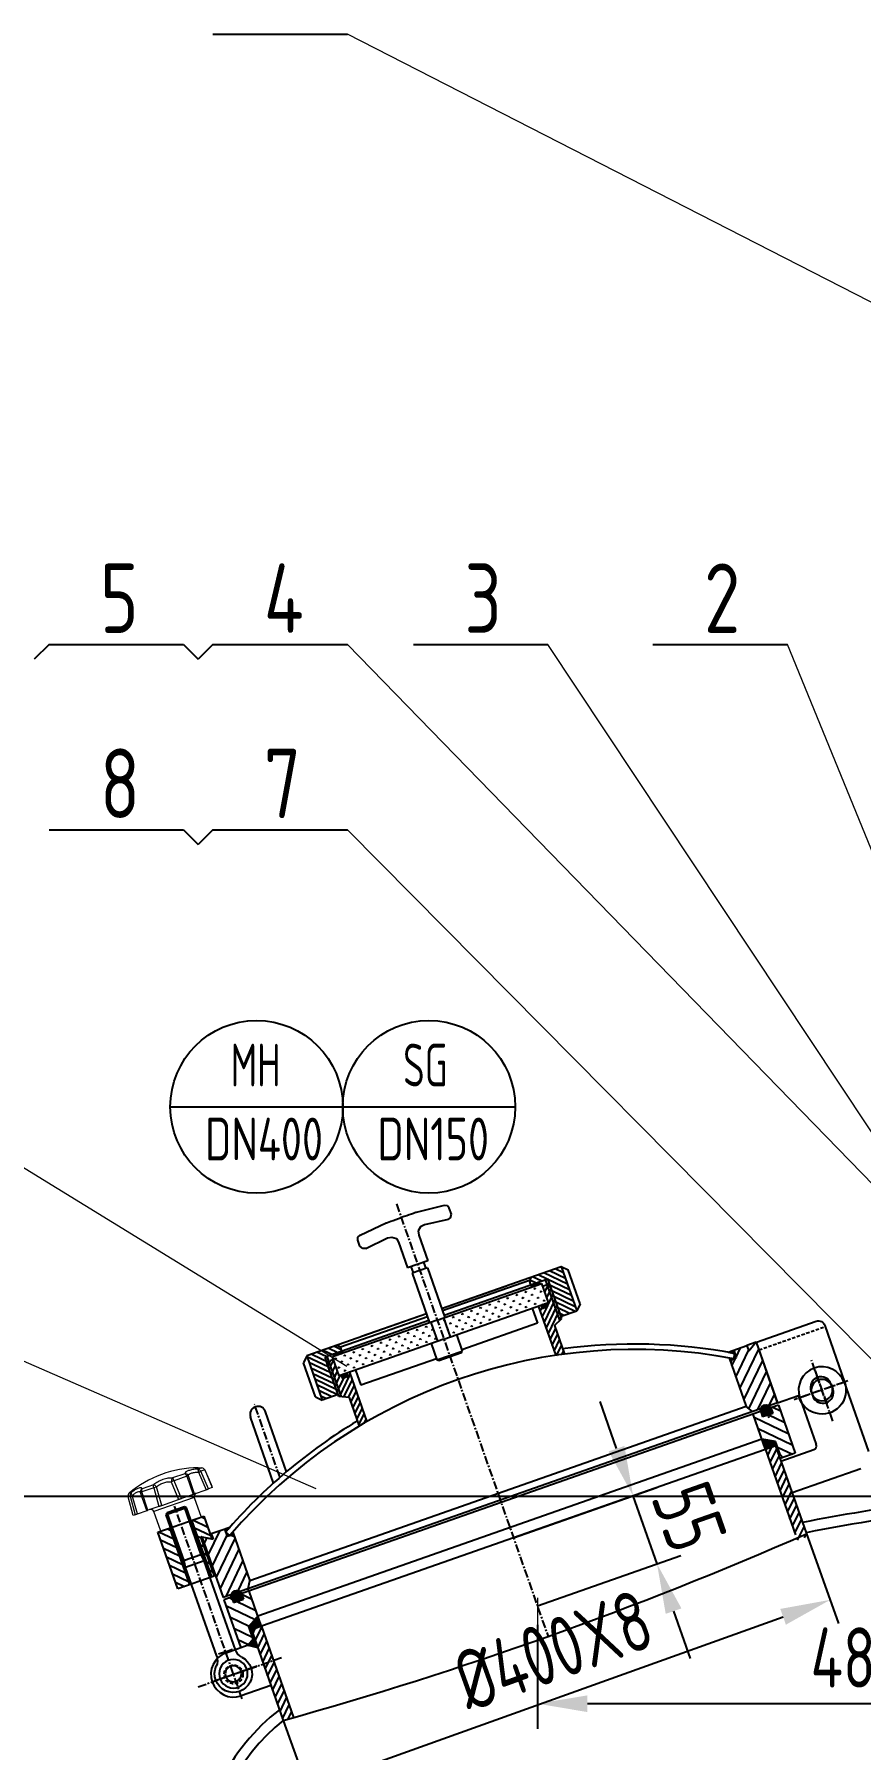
# Model space of a CAD drawing. Header units: inches. Extents: x -375 to 8535, y -477 to 12465.
# Drawn here: x 967 to 1586, y 10341 to 11625 of the extents above; entities that cross this region are included whole.
import ezdxf

# ---------------------------------------------------------------- set-up
doc = ezdxf.new("R2010")
doc.units = ezdxf.units.IN
doc.header["$LTSCALE"] = 5
for name, pattern in [('CENTER', [2, 1.25, -0.25, 0.25, -0.25]), ('CENTER2', [28.575, 19.05, -3.175, 3.175, -3.175]), ('DASHED', [0.75, 0.5, -0.25])]:
    doc.linetypes.add(name, pattern=pattern)
for name, color, linetype in [('1轮廓实线层', 7, 'Continuous'), ('2细线层', 4, 'Continuous'), ('3中心线层', 1, 'CENTER'), ('3尺寸线', 3, 'Continuous'), ('4虚线层', 6, 'DASHED'), ('5剖面线层', 2, 'Continuous'), ('6文字层', 3, 'Continuous'), ('7标注层', 4, 'Continuous'), ('layer 1', 7, 'Continuous')]:
    doc.layers.add(name, color=color, linetype=linetype)
doc.layers.add('图层1', color=1, linetype='CENTER2', lineweight=13)
doc.layers.add('图层4', color=3, linetype='Continuous', lineweight=13)
doc.styles.add('HC_TEXTSTYLE', font='isocp', dxfattribs={"width": 0.667, "bigfont": 'hzfs'})
doc.styles.add('PC_TEXTSTYLE', font='isocp.shx', dxfattribs={"width": 0.8, "bigfont": 'hzfs.shx'})
doc.styles.get("Standard").update_dxf_attribs({"font": 'isocp.shx', "width": 0.707, "bigfont": 'hztxt.shx'})
doc.dimstyles.new('TH_GBDIM', dxfattribs={"dimscale": 15, "dimtxt": 3, "dimasz": 2.5, "dimexe": 1.25, "dimexo": 0, "dimgap": 0.8, "dimtad": 1, "dimdec": 0, "dimzin": 0, "dimdsep": 46, "dimtxsty": 'PC_TEXTSTYLE', "dimcen": 2.5, "dimclrd": 256, "dimclre": 256, "dimclrt": 3, "dimadec": 0, "dimazin": 0, "dimtfac": 0.714286, "dimtdec": 0, "dimtmove": 0, "dimatfit": 3, "dimfxl": 0, "dimtzin": 0, "dimlwd": -1, "dimlwe": -1, "dimarcsym": 0})
pattern_1 = [(64.331576, (4102.8045, -1707.887), (-2.8616779, 1.3752907), [])]
pattern_2 = [(154.331576, (4102.8045, -1707.887), (-1.3752907, -2.8616779), [])]
pattern_3 = [(64.3315764, (4102.8045, -1707.887), (-0.572335583, 0.27505814), []), (154.3315764, (4102.8045, -1707.887), (-0.27505814, -0.572335583), [])]
pattern_4 = [(154.33158, (2104.9781, 9986.226), (0.3438227, 0.7154195), []), (64.33158, (2104.9781, 9986.226), (0.7154195, -0.3438227), [])]

# ---------------------------------------------------------------- blocks, each defined once
blk = doc.blocks.new('*D1691')
at = {"layer": '1轮廓实线层', "color": 3}
for p, q in [((1824.2, 10530.1), (740.4, 10530.1)), ((759.1, 10492.6), (759.1, 10286.6)), ((1091.2, 10249.1), (740.4, 10249.1))]:
    blk.add_line(p, q, dxfattribs=at)
for points in [[(765.4, 10492.6), (752.9, 10492.6), (759.1, 10530.1)], [(752.9, 10286.6), (765.4, 10286.6), (759.1, 10249.1)]]:
    blk.add_solid(points, dxfattribs=at)
at = {"layer": 'Defpoints', "color": 0}
for p in [(1824.2, 10530.1), (759.1, 10249.1), (1091.2, 10249.1)]:
    blk.add_point(p, dxfattribs=at)
at = {"layer": '1轮廓实线层', "color": 3, "insert": (724.6, 10389.6), "char_height": 45, "attachment_point": 5, "rotation": 90, "style": 'PC_TEXTSTYLE'}
blk.add_mtext('281', dxfattribs=at)
blk = doc.blocks.new('*D1693')
at = {"layer": '1轮廓实线层', "color": 3}
for p, q in [((1545.4, 10503), (1569.8, 10435.1)), ((1207.2, 10325), (1528.2, 10440.1)), ((1153.9, 10362.5), (1178.2, 10294.6))]:
    blk.add_line(p, q, dxfattribs=at)
for points in [[(1530.3, 10434.2), (1526.1, 10446), (1563.5, 10452.8)], [(1205.1, 10330.8), (1209.3, 10319.1), (1171.9, 10312.3)]]:
    blk.add_solid(points, dxfattribs=at)
at = {"layer": 'Defpoints', "color": 0}
for p in [(1545.4, 10503), (1563.5, 10452.8), (1153.9, 10362.5)]:
    blk.add_point(p, dxfattribs=at)
at = {"layer": '1轮廓实线层', "color": 3, "insert": (1356, 10415), "char_height": 45, "attachment_point": 5, "rotation": 19.7385, "style": 'PC_TEXTSTYLE'}
blk.add_mtext('%%C400X8', dxfattribs=at)
blk = doc.blocks.new('*D1694')
at = {"layer": '1轮廓实线层', "color": 3}
for p, q in [((1403.5, 10566), (1391.1, 10601.3)), ((1326.4, 10499.1), (1433.6, 10536.8)), ((1433.8, 10479.7), (1415.9, 10530.6)), ((1344.2, 10448.3), (1451.5, 10485.9)), ((1446.2, 10444.4), (1458.6, 10409))]:
    blk.add_line(p, q, dxfattribs=at)
for points in [[(1397.6, 10563.9), (1409.4, 10568), (1415.9, 10530.6)], [(1452.1, 10446.4), (1440.3, 10442.3), (1433.8, 10479.7)]]:
    blk.add_solid(points, dxfattribs=at)
at = {"layer": 'Defpoints', "color": 0}
for p in [(1415.9, 10530.6), (1326.4, 10499.1), (1344.2, 10448.3)]:
    blk.add_point(p, dxfattribs=at)
at = {"layer": '1轮廓实线层', "color": 3, "insert": (1458, 10514.9), "char_height": 45, "attachment_point": 5, "rotation": 289.3316, "style": 'PC_TEXTSTYLE'}
blk.add_mtext('55', dxfattribs=at)
blk = doc.blocks.new('上耳板')
for p, q in [((-18, 45), (-18, 0)), ((34.5, 50), (-13, 50)), ((34.5, 2), (34.5, 50)), ((34.5, 2), (17.9, 2))]:
    blk.add_line(p, q)
blk.add_circle((0, 0), 8)
for centre, radius, start, end in [((-13, 45), 5, 90, 180), ((0, 0), 18, 180, 6.3794)]:
    blk.add_arc(centre, radius, start, end)
at = {"layer": '3中心线层'}
for p, q in [((0, -24.6), (0, 23.7)), ((-20.6, 0), (22.1, 0))]:
    blk.add_line(p, q, dxfattribs=at)
at = {"layer": '4虚线层'}
blk.add_line((34.5, 44), (-18, 44), dxfattribs=at)
blk = doc.blocks.new('活结螺栓BM16')
for q in [(-5.6, 18), (5.6, 18)]:
    blk.add_line((0, 18), q)
at = {"layer": '1轮廓实线层'}
for p, q in [((-8, 129.3), (-6.8, 130.5)), ((-8, 92.5), (-8, 129.3)), ((-8, 129.3), (8, 129.3)), ((-6.8, 130.5), (6.8, 130.5)), ((8, 129.3), (6.8, 130.5)), ((8, 92.5), (8, 129.3)), ((-8, 92.5), (8, 92.5)), ((-7.4, 87.5), (-8, 92.5)), ((7.4, 87.5), (8, 92.5)), ((-7.4, 17), (-7.4, 87.5)), ((-7.4, 87.5), (7.4, 87.5)), ((7.4, 17), (7.4, 87.5))]:
    blk.add_line(p, q, dxfattribs=at)
for radius in [10.7, 6]:
    blk.add_circle((0, 0.5), radius, dxfattribs=at)
for centre, radius, start, end in [((-17.4, 17), 10, 316.4688, 0), ((17.4, 17), 10, 180, 223.5312), ((0, 0.5), 14, 136.4688, 43.5312)]:
    blk.add_arc(centre, radius, start, end, dxfattribs=at)
at = {"layer": '2细线层'}
for p, q in [((-6.8, 92.5), (-6.8, 130.5)), ((6.8, 92.5), (6.8, 130.5)), ((-7.4, 87.5), (-6.8, 92.5)), ((7.4, 87.5), (6.8, 92.5))]:
    blk.add_line(p, q, dxfattribs=at)
at = {"layer": '3中心线层'}
for p, q in [((0, -19.3), (0, 133.5)), ((-18.6, 0), (15.4, 0))]:
    blk.add_line(p, q, dxfattribs=at)
blk = doc.blocks.new('*D1701')
at = {"layer": '2细线层', "color": 3}
for p, q in [((1344.2, 10434.2), (1344.2, 10356.3)), ((1824.2, 10400.6), (1824.2, 10356.3)), ((1381.7, 10375.1), (1786.7, 10375.1))]:
    blk.add_line(p, q, dxfattribs=at)
for points in [[(1381.7, 10381.3), (1381.7, 10368.8), (1344.2, 10375.1)], [(1786.7, 10368.8), (1786.7, 10381.3), (1824.2, 10375.1)]]:
    blk.add_solid(points, dxfattribs=at)
at = {"layer": 'Defpoints', "color": 0}
for p in [(1344.2, 10434.2), (1824.2, 10400.6), (1824.2, 10375.1)]:
    blk.add_point(p, dxfattribs=at)
at = {"layer": '2细线层', "color": 3, "insert": (1584.2, 10409.6), "char_height": 45, "attachment_point": 5, "style": 'PC_TEXTSTYLE'}
blk.add_mtext('480', dxfattribs=at)

msp = doc.modelspace()

# ---------------------------------------------------------------- hatches: boundary and pattern name
at = {"layer": '5剖面线层'}
h = msp.add_hatch(dxfattribs=at)
h.set_pattern_fill('ANSI31', color=256, angle=109.3316, style=0)
h.set_pattern_definition(pattern_2)
h.paths.add_polyline_path([(1361.9, 10665.1), (1373.7, 10669.2), (1362.1, 10702.3), (1339.5, 10694.4), (1338.3, 10691.8), (1339.4, 10688.6), (1352, 10693.1), (1354.2, 10686.9)])
h.paths.add_polyline_path([(1350.4, 10692.5), (1351.9, 10688), (1354.2, 10686.9), (1352, 10693.1)])
h = msp.add_hatch(dxfattribs=at)
h.set_pattern_fill('GRASS', color=256, scale=0.2, angle=19.3316, style=0)
h.set_pattern_definition([(109.331576, (4089.745, -1670.661), (-4.5786847, 2.2004651), [0.9525, -6.2317049]), (64.331576, (4089.745, -1670.661), (-4.5786847, 2.2004651), [0.9525, -4.1275]), (154.331576, (4089.745, -1670.661), (-2.2004651, -4.5786847), [0.9525, -4.1275])])
h.paths.add_polyline_path([(1190.9, 10634.6), (1195.8, 10620.5), (1269.4, 10646.3), (1264.5, 10660.5)])
h.paths.add_polyline_path([(1278.9, 10649.6), (1352.5, 10675.4), (1347.5, 10689.6), (1273.9, 10663.8)])
h = msp.add_hatch(dxfattribs=at)
h.set_pattern_fill('ANSI37', color=256, scale=0.2, angle=19.3316, style=0)
h.set_pattern_definition(pattern_3)
h.paths.add_polyline_path([(1339.4, 10688.6), (1340, 10686.9), (1346.1, 10689.1), (1345.5, 10690.8)])
h.paths.add_polyline_path([(1351, 10674.9), (1346.8, 10673.5), (1347.7, 10670.9), (1351.9, 10672.4)])
h = msp.add_hatch(dxfattribs=at)
h.set_pattern_fill('ANSI31', color=256, angle=19.3316, style=0)
h.set_pattern_definition(pattern_1)
h.paths.add_polyline_path([(1361, 10662.1), (1357, 10658.1), (1364.3, 10637.4), (1358.1, 10635.2), (1344.9, 10672.8), (1346.8, 10673.5), (1347.7, 10670.9), (1351.9, 10672.4), (1351, 10674.9), (1352.5, 10675.4), (1348.2, 10687.6), (1350.8, 10688.5), (1351.9, 10688)])
h.paths.add_polyline_path([(1361, 10662.1), (1351.9, 10688), (1354.2, 10686.9), (1362.4, 10663.5)])
h = msp.add_hatch(dxfattribs=at)
h.set_pattern_fill('ANSI31', color=256, scale=2, angle=109.3316, style=0)
h.set_pattern_definition([(64.3316, (1997.94, 9867.3174), (5.723356, -2.75058), [])])
h.paths.add_polyline_path([(1489.1, 10630.4), (1490.3, 10633), (1491.3, 10633.3), (1493.1, 10634), (1492, 10637.2), (1491.2, 10639.6), (1500.9, 10643), (1501.1, 10643.1), (1502.5, 10639), (1508.1, 10645.6), (1510.1, 10639.9), (1524, 10600.3), (1523.9, 10600.2), (1517.7, 10598.1, 0.519462), (1511.5, 10595.9), (1505.2, 10593.7), (1500.6, 10597.6)])
h.paths.add_polyline_path([(1111.9, 10500.2), (1113.8, 10500.9), (1114.8, 10501.2), (1117.3, 10500), (1117.7, 10499, -0.720102), (1108, 10505.2), (1109.9, 10505.9), (1110.8, 10503.5)])
h.paths.add_polyline_path([(1108.8, 10454.6), (1093, 10499.9), (1099.6, 10498.7), (1099.8, 10498.6), (1101.5, 10498.3), (1100, 10502.4), (1108, 10505.2, 0.720102), (1117.7, 10499), (1128.8, 10467.1), (1127.7, 10461.2), (1121.4, 10459, 0.519462), (1115.2, 10456.8)])
h = msp.add_hatch(dxfattribs=at)
h.set_pattern_fill('ANSI31', color=256, angle=109.3316, style=0)
h.set_pattern_definition(pattern_2)
h.paths.add_polyline_path([(1187.3, 10628.3), (1185.2, 10634.5), (1197.8, 10639), (1196.7, 10642.2), (1194.2, 10643.4), (1171.5, 10635.4), (1183.1, 10602.3), (1195, 10606.5)])
h.paths.add_polyline_path([(1185.2, 10634.5), (1187.3, 10628.3), (1188.4, 10630.6), (1186.8, 10635.1)])
h = msp.add_hatch(dxfattribs=at)
h.set_pattern_fill('ANSI31', color=256, angle=19.3316, style=0)
h.set_pattern_definition(pattern_1)
h.paths.add_polyline_path([(1197.5, 10604.7), (1203.2, 10604.2), (1210.4, 10583.4), (1216.6, 10585.5), (1203.4, 10623.1), (1201.5, 10622.5), (1202.4, 10619.9), (1198.2, 10618.5), (1197.3, 10621), (1195.8, 10620.5), (1191.6, 10632.7), (1189, 10631.8), (1188.4, 10630.6)])
h.paths.add_polyline_path([(1197.5, 10604.7), (1188.4, 10630.6), (1187.3, 10628.3), (1195.5, 10604.9)])
h = msp.add_hatch(dxfattribs=at)
h.set_pattern_fill('ANSI37', color=256, scale=0.2, angle=19.3316, style=0)
h.set_pattern_definition(pattern_3)
h.paths.add_polyline_path([(1198.4, 10637.3), (1197.8, 10639), (1191.7, 10636.8), (1192.3, 10635.2)])
h.paths.add_polyline_path([(1202.4, 10619.9), (1201.5, 10622.5), (1197.3, 10621), (1198.2, 10618.5)])
h = msp.add_hatch(dxfattribs=at)
h.set_pattern_fill('ANSI37', color=256, scale=0.1, angle=19.3316, style=0)
h.set_pattern_definition([(64.331576, (1196.7101, 9586.2349), (-0.28616779, 0.13752907), []), (154.331576, (1196.7101, 9586.2349), (-0.13752907, -0.28616779), [])])
h.paths.add_polyline_path([(1492, 10637.2), (1491.2, 10639.6), (1487, 10638.1), (1487, 10638.1, -0.003173)])
h.paths.add_polyline_path([(1489.1, 10630.4), (1490.3, 10633), (1491.3, 10633.3, 0.00216), (1487.9, 10633.9)])
h = msp.add_hatch(dxfattribs=at)
h.set_pattern_fill('ANSI31', color=256, scale=2, angle=199.3316, style=0)
h.set_pattern_definition([(154.3316, (1997.94, 9867.3174), (2.75058, 5.723356), [])])
h.paths.add_polyline_path([(1519.1, 10596.1), (1519, 10596.4), (1524.7, 10598.4), (1537.3, 10562.5), (1528, 10559.3), (1525.9, 10561.7), (1523.6, 10568.3), (1522.6, 10571.2), (1512.4, 10573.1), (1505.8, 10591.8), (1511.5, 10593.8), (1511.6, 10593.5), (1512.9, 10589.7), (1516.7, 10591), (1520.5, 10592.3)])
h.paths.add_polyline_path([(1125.3, 10418, -0.701958), (1133, 10438.4), (1128.2, 10432.8), (1129.2, 10430), (1131.5, 10423.3), (1127.6, 10418.8)])
h.paths.add_polyline_path([(1122.1, 10416.9), (1109.5, 10452.7), (1115.2, 10454.7), (1115.3, 10454.4), (1116.6, 10450.7), (1120.4, 10452), (1124.1, 10453.3), (1122.8, 10457.1), (1122.7, 10457.4), (1128.4, 10459.4), (1128.4, 10459.3), (1134.9, 10440.7), (1133, 10438.4, 0.701958), (1125.3, 10418)])
h = msp.add_hatch(dxfattribs=at)
h.set_pattern_fill('ANSI37', color=256, scale=0.25, angle=199.3316, style=0)
h.set_pattern_definition(pattern_4)
h.paths.add_polyline_path([(1511.5, 10593.8), (1515.3, 10595.1), (1516.7, 10591, -0.414214), (1511.6, 10593.5, -0.01877)])
h.paths.add_polyline_path([(1519.1, 10596.1, -0.414214), (1516.7, 10591), (1515.3, 10595.1), (1519, 10596.4, -0.01877)])
h.paths.add_polyline_path([(1519, 10596.4), (1515.3, 10595.1), (1514.6, 10597), (1517.7, 10598.1, -0.135198)])
h.paths.add_polyline_path([(1517.7, 10598.1), (1514.6, 10597), (1511.5, 10595.9, -0.519462)])
h.paths.add_polyline_path([(1511.5, 10595.9), (1514.6, 10597), (1515.3, 10595.1), (1511.5, 10593.8, -0.135198)])
h = msp.add_hatch(dxfattribs=at)
h.set_pattern_fill('ANSI31', color=256, scale=1.25, angle=109.3316, style=0)
h.set_pattern_definition([(64.33158, (1997.94, 9867.3174), (3.577097, -1.719113), [])])
h.paths.add_polyline_path([(1146.6, 10407.5), (1139, 10404.8), (1136.5, 10412, 0.135713), (1143.6, 10416)])
h.paths.add_polyline_path([(1143.6, 10416, -0.135713), (1136.5, 10412), (1130.1, 10430.3), (1137.6, 10432.9)])
h.paths.add_polyline_path([(1522.6, 10568), (1546.5, 10500.1), (1538.9, 10497.4), (1515.1, 10565.3)])
h.paths.add_polyline_path([(1153.9, 10362.3), (1139, 10404.8), (1146.6, 10407.5), (1161.5, 10365)])
h = msp.add_hatch(dxfattribs=at)
h.set_pattern_fill('ANSI37', color=256, scale=0.25, angle=199.3316, style=0)
h.set_pattern_definition([(154.33158, (1997.9399, 9867.3174), (0.3438227, 0.7154195), []), (64.33158, (1997.9399, 9867.3174), (0.7154195, -0.3438227), [])])
h.paths.add_polyline_path([(1512.4, 10573.1), (1522.6, 10571.2), (1523.6, 10568.3), (1515.1, 10565.3)])
h = msp.add_hatch(dxfattribs=at)
h.set_pattern_fill('ANSI31', color=256, scale=1.5, angle=199.3316, style=0)
h.set_pattern_definition([(154.33158, (5404.463, 10867.9275), (2.062936, 4.292517), [])])
edge = h.paths.add_edge_path()
edge.add_line((1093.4, 10499.8), (1092.8, 10499.9))
edge.add_arc((1092.7, 10499.4), 0.5, 79.3316, 199.3316)
edge.add_line((1092.3, 10499.3), (1102.3, 10470.6))
edge.add_line((1102.3, 10470.6), (1100.4, 10469.9))
edge.add_line((1100.4, 10469.9), (1085.5, 10512.4))
edge.add_line((1085.5, 10512.4), (1094.5, 10515.5))
edge.add_line((1094.5, 10515.5), (1100.2, 10499.3))
edge.add_arc((1099.7, 10499.1), 0.5, 259.3316, 19.3316, ccw=False)
edge.add_line((1099.6, 10498.7), (1093.4, 10499.8))
h.paths.add_polyline_path([(1069, 10506.6), (1083.9, 10464.1), (1075, 10461), (1060.1, 10503.4)])
h.paths.add_polyline_path([(1124, 10501.9), (1102.5, 10470), (1124.2, 10455.3), (1145.8, 10487.2)], flags=9)
h = msp.add_hatch(dxfattribs=at)
h.set_pattern_fill('ANSI37', color=256, scale=0.1, angle=199.3316, style=0)
h.set_pattern_definition([(154.331576, (1997.93988, 9867.3174), (0.13752907, 0.28616779), []), (64.331576, (1997.93988, 9867.3174), (0.28616779, -0.13752907), [])])
h.paths.add_polyline_path([(1114.1, 10507.3, 0.003173), (1110.8, 10503.5), (1109.9, 10505.9)])
h.paths.add_polyline_path([(1114.8, 10501.2), (1113.8, 10500.9, -0.00216), (1116.1, 10503.5), (1117.3, 10500)])
h = msp.add_hatch(dxfattribs=at)
h.set_pattern_fill('ANSI37', color=256, scale=0.1, angle=19.3316, style=0)
h.set_pattern_definition([(64.331576, (1038.84417, 9612.2115), (-0.28616779, 0.13752907), []), (154.331576, (1038.84417, 9612.2115), (-0.13752907, -0.28616779), [])])
h.paths.add_polyline_path([(1122.7, 10457.4), (1118.9, 10456), (1120.4, 10452, 0.414214), (1122.8, 10457.1, 0.01877)])
h.paths.add_polyline_path([(1115.3, 10454.4, 0.414214), (1120.4, 10452), (1118.9, 10456), (1115.2, 10454.7, 0.01877)])
h.paths.add_polyline_path([(1115.2, 10454.7), (1118.9, 10456), (1118.3, 10457.9), (1115.2, 10456.8, 0.135198)])
h.paths.add_polyline_path([(1115.2, 10456.8), (1118.3, 10457.9), (1121.4, 10459, 0.519462)])
h.paths.add_polyline_path([(1121.4, 10459), (1118.3, 10457.9), (1118.9, 10456), (1122.7, 10457.4, 0.135198)])
h = msp.add_hatch(dxfattribs=at)
h.set_pattern_fill('ANSI37', color=256, scale=0.25, angle=199.3316, style=0)
h.set_pattern_definition(pattern_4)
h.paths.add_polyline_path([(1134.9, 10440.7), (1135.9, 10438, 0.061747), (1133, 10438.4)])
h.paths.add_polyline_path([(1130.1, 10430.3), (1129.2, 10430), (1128.2, 10432.8), (1133, 10438.4, -0.061747), (1135.9, 10438), (1137.6, 10433), (1137.6, 10432.9)])
h = msp.add_hatch(dxfattribs=at)
h.set_pattern_fill('ANSI37', color=256, scale=0.25, angle=199.3316, style=0)
h.set_pattern_definition(pattern_4)
h.paths.add_polyline_path([(1132.4, 10423.7), (1131.5, 10423.3), (1127.6, 10418.8), (1134.7, 10417.1)])

# ---------------------------------------------------------------- linework, layer by layer
for p, q in [((1101.2, 11624.6), (1201.9, 11624.6)), ((978.5, 11167.8), (1079.2, 11167.8)), ((1101.2, 11167.8), (1201.9, 11167.8)), ((1251.4, 11167.8), (1352.1, 11167.8)), ((1430.7, 11167.8), (1531.4, 11167.8)), ((978.5, 11029.2), (1079.2, 11029.2)), ((1101.2, 11029.2), (1201.9, 11029.2)), ((1272.5, 10670.9), (1362.1, 10702.3)), ((1362.1, 10702.3), (1367.2, 10699.9)), ((1362.1, 10702.3), (1373.7, 10669.2)), ((1376.2, 10674.3), (1367.2, 10699.9)), ((1269.2, 10662.1), (1347.5, 10689.6)), ((1338.3, 10691.8), (1273.1, 10669)), ((1274.3, 10665.8), (1352, 10693.1)), ((1339.5, 10694.4), (1338.3, 10691.8)), ((1339.4, 10688.6), (1338.3, 10691.8)), ((1339.4, 10688.6), (1340, 10686.9)), ((1346.1, 10689.1), (1345.5, 10690.8)), ((1352.5, 10675.4), (1347.5, 10689.6)), ((1348.2, 10687.6), (1350.8, 10688.5)), ((1351.9, 10688), (1350.4, 10692.5)), ((1350.8, 10688.5), (1354.2, 10686.9)), ((1362.4, 10663.5), (1354.2, 10686.9)), ((1274.2, 10648), (1352.5, 10675.4)), ((1346.8, 10673.5), (1347.7, 10670.9)), ((1347.7, 10670.9), (1351.9, 10672.4)), ((1351, 10674.9), (1351.9, 10672.4)), ((1376.2, 10674.3), (1373.7, 10669.2)), ((1261.2, 10666.9), (1171.5, 10635.4)), ((1262.9, 10661.8), (1185.2, 10634.5)), ((1269.2, 10662.1), (1190.9, 10634.6)), ((1196.7, 10642.2), (1261.8, 10665)), ((1344.2, 10659.8), (1287.6, 10640)), ((1357, 10658.1), (1362.4, 10663.5)), ((1361.9, 10665.1), (1373.7, 10669.2)), ((1274.2, 10648), (1195.8, 10620.5)), ((1264.7, 10644.7), (1269, 10632.4)), ((1283.6, 10651.3), (1287.9, 10639)), ((1508.1, 10645.6), (1501.1, 10643.1)), ((1508.1, 10645.6), (1502.5, 10639)), ((1508.1, 10645.6), (1524, 10600.3)), ((1171.5, 10635.4), (1169.1, 10630.3)), ((1171.5, 10635.4), (1183.1, 10602.3)), ((1188.4, 10630.6), (1186.8, 10635.1)), ((1189, 10631.8), (1187.3, 10628.3)), ((1191.6, 10632.7), (1189, 10631.8)), ((1195.8, 10620.5), (1190.9, 10634.6)), ((1192.3, 10635.2), (1191.7, 10636.8)), ((1194.2, 10643.4), (1196.7, 10642.2)), ((1197.8, 10639), (1196.7, 10642.2)), ((1197.8, 10639), (1198.4, 10637.3)), ((1268.7, 10633.3), (1212.1, 10613.5)), ((1270.3, 10631.8), (1269, 10632.4)), ((1287.3, 10637.7), (1270.3, 10631.8)), ((1287.3, 10637.7), (1287.9, 10639)), ((1487, 10638.1), (1501.1, 10643.1)), ((1487.9, 10633.9), (1500.6, 10597.6)), ((1489.1, 10630.4), (1490.3, 10633)), ((1490.3, 10633), (1493.1, 10634)), ((1491.2, 10639.6), (1493.1, 10634)), ((1491.3, 10633.3), (1492, 10637.2)), ((1501.1, 10643.1), (1502.5, 10639)), ((1178, 10604.8), (1169.1, 10630.3)), ((1195.5, 10604.9), (1187.3, 10628.3)), ((1197.3, 10621), (1198.2, 10618.5)), ((1202.4, 10619.9), (1198.2, 10618.5)), ((1201.5, 10622.5), (1202.4, 10619.9)), ((1195, 10606.5), (1183.1, 10602.3)), ((1549, 10609), (1550.4, 10605.3)), ((1564.1, 10614.3), (1565.5, 10610.6)), ((1592.4, 10563.9), (1574.2, 10615.8)), ((1524, 10600.3), (1108.8, 10454.6)), ((1524.7, 10598.4), (1109.5, 10452.7)), ((1500.6, 10597.6), (1128.8, 10467.1)), ((1156.4, 10548.6), (1140.6, 10593.6)), ((1178, 10604.8), (1183.1, 10602.3)), ((1203.2, 10604.2), (1195.5, 10604.9)), ((1505.2, 10593.7), (1500.6, 10597.6)), ((1511.5, 10593.8), (1512.9, 10589.7)), ((1519, 10596.4), (1520.5, 10592.3)), ((1524.7, 10598.4), (1537.3, 10562.5)), ((1540.7, 10604), (1553, 10569.1)), ((1146.7, 10540.1), (1129.3, 10589.6)), ((1515.1, 10565.3), (1505.8, 10591.8)), ((1520.5, 10592.3), (1512.9, 10589.7)), ((1523.6, 10568.3), (1129.2, 10430)), ((1512.4, 10573.1), (1134.9, 10440.7)), ((1522.6, 10571.2), (1512.4, 10573.1)), ((1513.1, 10570.9), (1514.1, 10568.2)), ((1525.9, 10561.7), (1522.6, 10571.2)), ((1522.6, 10568), (1545.4, 10503)), ((1515.1, 10565.3), (1537.5, 10501.4)), ((1525.9, 10561.7), (1525, 10561.4)), ((1525.9, 10561.7), (1528, 10559.3)), ((1537.3, 10562.5), (1526, 10558.6)), ((1526.6, 10556.7), (1551.1, 10565.3)), ((1534.9, 10533.1), (1586.3, 10551.1)), ((1060.1, 10503.4), (1094.5, 10515.5)), ((1094.5, 10515.5), (1100.2, 10499.3)), ((1075, 10461), (1060.1, 10503.4)), ((1083.9, 10464.1), (1069, 10506.6)), ((1100.4, 10469.9), (1085.5, 10512.4)), ((1100, 10502.4), (1114.1, 10507.3)), ((1109.9, 10505.9), (1111.9, 10500.2)), ((1113.8, 10500.9), (1110.8, 10503.5)), ((1116.1, 10503.5), (1128.8, 10467.1)), ((1092.3, 10499.3), (1102.3, 10470.6)), ((1092.8, 10499.9), (1099.6, 10498.7)), ((1093, 10499.9), (1108.8, 10454.6)), ((1093, 10499.9), (1101.5, 10498.3)), ((1100, 10502.4), (1101.5, 10498.3)), ((1114.8, 10501.2), (1111.9, 10500.2)), ((1117.3, 10500), (1114.8, 10501.2)), ((1102.3, 10470.6), (1075, 10461)), ((1127.7, 10461.2), (1128.8, 10467.1)), ((1109.5, 10452.7), (1122.1, 10416.9)), ((1115.2, 10454.7), (1116.6, 10450.7)), ((1116.6, 10450.7), (1124.1, 10453.3)), ((1122.7, 10457.4), (1124.1, 10453.3)), ((1128.4, 10459.4), (1127.7, 10461.2)), ((1137.6, 10432.9), (1128.4, 10459.4)), ((1128.2, 10432.8), (1134.9, 10440.7)), ((1131.5, 10423.3), (1128.2, 10432.8)), ((1130.1, 10430.3), (1153.9, 10362.5)), ((1137.6, 10432.9), (1161.6, 10364.7)), ((1127.6, 10418.8), (1111.1, 10413)), ((1131.5, 10423.3), (1127.6, 10418.8)), ((1127.6, 10418.8), (1134.7, 10417.1)), ((1131.5, 10423.3), (1132.4, 10423.7)), ((1144.7, 10388.8), (1122.4, 10380.9))]:
    msp.add_line(p, q)
at = {"color": 7, "linetype": 'Continuous', "lineweight": 15, "ltscale": 5}
for p, q in [((1070.1, 10541.2), (1075.5, 10527.9)), ((1080.2, 10547.2), (1071.1, 10544)), ((1081.7, 10545.4), (1072.1, 10542)), ((1077.7, 10528.7), (1072.1, 10542)), ((1081.7, 10545.4), (1086.4, 10531.7)), ((1087.5, 10532.1), (1082.9, 10545.6)), ((1092.9, 10551.6), (1090, 10550.6)), ((1090.5, 10548.3), (1096.1, 10535.2)), ((1095.1, 10550.1), (1092.1, 10549)), ((1098, 10535.8), (1092.1, 10549)), ((1092.9, 10551.6), (1093, 10551.6)), ((1095.1, 10550.1), (1100.7, 10536.8)), ((1041.6, 10516), (1037.8, 10530)), ((1039.3, 10530.5), (1043, 10516.5)), ((1044.7, 10517.1), (1040.8, 10530.9)), ((1048.6, 10528.7), (1047.1, 10533.1)), ((1056.9, 10536.7), (1047.9, 10533.6)), ((1052.6, 10519.9), (1047.9, 10533.6)), ((1056.7, 10538.9), (1048.2, 10535.9)), ((1051.7, 10519.6), (1048.6, 10528.7)), ((1056.9, 10536.7), (1060.7, 10522.7)), ((1062.9, 10523.5), (1059, 10537.3)), ((1086.4, 10531.7), (1077.7, 10528.7)), ((1087.3, 10529.4), (1092.4, 10514.8)), ((1087.5, 10532.1), (1096.1, 10535.2)), ((1100.7, 10536.8), (1098, 10535.8)), ((1100.7, 10536.8), (1100.7, 10536.8)), ((1043, 10516.5), (1041.6, 10516)), ((1044.7, 10517.1), (1051.9, 10519.6)), ((1060.7, 10522.7), (1052.6, 10519.9)), ((1062.2, 10504.2), (1057.1, 10518.8)), ((1062.9, 10523.5), (1075.5, 10527.9))]:
    msp.add_line(p, q, dxfattribs=at)
at = {"color": 8, "linetype": 'Continuous', "lineweight": 15, "ltscale": 5}
for p, q in [((1039.3, 10530.5), (1037.8, 10530)), ((1040, 10533.1), (1038.6, 10532.6)), ((1087.3, 10529.4), (1057.1, 10518.8))]:
    msp.add_line(p, q, dxfattribs=at)
at = {"color": 8, "linetype": 'Continuous', "lineweight": 15, "ltscale": 5, "flags": 128}
msp.add_lwpolyline([(1095.1, 10550.1), (1095.1, 10550.1), (1095.1, 10550.1)], dxfattribs=at)
for centre in [(1515.4, 10594.8), (1119, 10455.8)]:
    msp.add_circle(centre, 4)
for centre, radius, start, end in [((1417.2, 10240.2), 404, 79.3316, 97.6933), ((1417.2, 10240.2), 400, 79.3316, 139.3316), ((1557.3, 10609.8), 17.5, 19.3316, 199.3316), ((1556.6, 10611.7), 8, 19.3316, 199.3316), ((1557.9, 10607.9), 8, 199.3316, 19.3316), ((1135, 10591.6), 6, 19.3316, 199.3316), ((1417.2, 10240.2), 404, 120.9699, 139.3316), ((1550.2, 10568.1), 3, 289.3316, 19.3316), ((1824.2, 9080.1), 1458, 94.0429, 101.1297), ((1824.2, 9080.1), 1450, 92.2727, 101.0841), ((1092.7, 10499.4), 0.5, 79.3316, 199.3316), ((1099.7, 10499.1), 0.5, 259.3316, 19.3316), ((1116.7, 10397), 17, 109.3316, 289.3316), ((1244.2, 10249.1), 153, 127.4931, 180), ((1244.2, 10249.1), 145, 128.5332, 180)]:
    msp.add_arc(centre, radius, start, end)
at = {"color": 7, "linetype": 'Continuous', "lineweight": 15, "ltscale": 25}
for centre, radius, start, end in [((1090.5, 10471.7), 80, 90.1499, 130.5081), ((1073.3, 10541.7), 3.16, 133.8125, 189.4373), ((1086.1, 10508), 36.8, 112.4143, 115.709), ((1066.2, 10540.2), 6.19, 17.2632, 37.518), ((1078.9, 10544.6), 2.88, 16.8606, 64.2707), ((1080.5, 10544.7), 2.52, 22.423, 97.7279), ((1083, 10541.8), 3.82, 91.9532, 109.7578), ((1085.5, 10548.5), 4.97, 357.488, 24.8783), ((1089.7, 10548.1), 2.49, 21.3192, 83.7305), ((1061, 10613.5), 71.5, 294.337, 295.7414), ((1092.8, 10549.1), 2.5, 23.202, 87.9005), ((1092.8, 10549.1), 2.5, 22.932, 86.0381), ((1040.2, 10530.7), 2.5, 130.5081, 195.3316), ((1041.7, 10531.2), 2.49, 132.5407, 196.3171), ((1034.1, 10556.9), 26.8, 281.1868, 284.4793), ((1042.9, 10532.9), 2.85, 175.8074, 224.1427), ((1048.3, 10532.1), 1.52, 103.2386, 137.7614), ((1049.5, 10533.9), 2.5, 192.5089, 199.1459), ((1050.4, 10534.5), 2.64, 146.8457, 200.7539), ((1060.4, 10538.2), 3.85, 168.626, 202.1921), ((1056, 10535.6), 3.41, 29.6618, 78.9741), ((1070.4, 10489.5), 49.1, 103.46, 105.9976), ((1089.6, 10530.2), 2.5, 109.3316, 199.3316), ((1054.7, 10518), 2.5, 19.3316, 109.3316)]:
    msp.add_arc(centre, radius, start, end, dxfattribs=at)
at = {"color": 8, "linetype": 'Continuous', "lineweight": 15, "ltscale": 25}
msp.add_arc((1049.4, 10533.9), 2.39, 120.8057, 191.8417, dxfattribs=at)
at = {"color": 7, "linetype": 'Continuous', "lineweight": 15, "ltscale": 5}
for points, knots in [([(1071.1, 10544), (1070.5, 10544), (1069.4, 10544), (1067.6, 10543.8), (1065.7, 10543.4), (1063.1, 10542.6), (1060.1, 10541.3), (1057.8, 10539.8), (1056.8, 10539), (1056.7, 10538.9)], [0, 0, 0, 0, 0.12343, 0.246811, 0.370557, 0.494278, 0.730436, 0.965528, 1, 1, 1, 1]), ([(1059, 10537.3), (1059.1, 10537.3), (1059.8, 10538), (1061.5, 10539.3), (1064.4, 10540.6), (1067.5, 10541.3), (1069.2, 10541.2), (1070.1, 10541.2)], [0, 0, 0, 0, 0.035014, 0.271583, 0.506574, 0.752003, 1, 1, 1, 1]), ([(1090, 10550.6), (1089.4, 10550.6), (1088, 10550.5), (1086.1, 10550.3), (1084.4, 10549.9), (1082.5, 10549.4), (1080.8, 10548.5), (1080.2, 10547.7), (1080.2, 10547.2), (1080.2, 10547.2)], [0, 0, 0, 0, 0.12343, 0.246812, 0.370556, 0.494279, 0.730436, 0.965528, 1, 1, 1, 1]), ([(1082.9, 10545.6), (1082.9, 10545.7), (1082.9, 10546.1), (1083.3, 10546.9), (1084.8, 10547.7), (1087.4, 10548.3), (1089.4, 10548.3), (1090.5, 10548.3)], [0, 0, 0, 0, 0.035014, 0.271582, 0.506573, 0.752002, 1, 1, 1, 1]), ([(1090.4, 10551.7), (1090.6, 10551.7), (1091.1, 10551.7), (1092, 10551.7), (1092.8, 10551.6), (1093, 10551.6)], [0, 0, 0, 0, 0.258336, 0.776153, 1, 1, 1, 1]), ([(1095.1, 10550.1), (1095.7, 10548.8), (1097.6, 10544.3), (1099.5, 10539.9), (1100.8, 10536.8)], [0, 0, 0, 0, 0.302323, 1, 1, 1, 1]), ([(1048.2, 10535.9), (1048.1, 10536.1), (1048, 10536.5), (1047.5, 10536.7), (1046.7, 10536.7), (1045.4, 10536.4), (1043.4, 10535.4), (1041.3, 10534), (1040.2, 10533.2), (1040, 10533.1)], [0, 0, 0, 0, 0.12343, 0.246812, 0.370557, 0.494279, 0.730436, 0.965529, 1, 1, 1, 1]), ([(1075.5, 10527.9), (1075.7, 10528), (1076.1, 10528.2), (1076.9, 10528.4), (1077.5, 10528.6), (1077.7, 10528.7)], [0, 0, 0, 0, 0.329992, 0.659999, 1, 1, 1, 1]), ([(1086.4, 10531.7), (1086.6, 10531.8), (1087, 10532), (1087.4, 10532.1), (1087.5, 10532.1), (1087.5, 10532.1)], [0, 0, 0, 0, 0.328655, 0.657274, 1, 1, 1, 1]), ([(1096.1, 10535.2), (1096.4, 10535.3), (1096.9, 10535.4), (1097.6, 10535.7), (1097.9, 10535.8), (1098, 10535.8)], [0, 0, 0, 0, 0.329993, 0.660003, 1, 1, 1, 1]), ([(1043, 10516.5), (1043.1, 10516.6), (1043.3, 10516.6), (1043.9, 10516.8), (1044.4, 10517), (1044.7, 10517.1)], [0, 0, 0, 0, 0.328655, 0.657278, 1, 1, 1, 1]), ([(1051.8, 10519.6), (1051.8, 10519.6), (1051.8, 10519.6), (1052.1, 10519.7), (1052.4, 10519.8), (1052.6, 10519.9)], [0, 0, 0, 0, 0.329989, 0.660003, 1, 1, 1, 1]), ([(1060.7, 10522.7), (1060.9, 10522.8), (1061.4, 10523), (1062.3, 10523.3), (1062.7, 10523.4), (1062.9, 10523.5)], [0, 0, 0, 0, 0.328659, 0.657278, 1, 1, 1, 1])]:
    msp.add_open_spline(points, degree=3, knots=knots, dxfattribs=at)
at = {"color": 8, "linetype": 'Continuous', "lineweight": 15, "ltscale": 5}
for points, knots in [([(1090.3, 10551.7), (1091, 10551.7), (1091.7, 10551.7), (1092.8, 10551.6), (1092.9, 10551.6)], [0, 0, 0, 0, 0.866744, 1, 1, 1, 1]), ([(1040.8, 10530.9), (1040.9, 10531), (1041.8, 10531.7), (1043.3, 10532.9), (1045.2, 10533.9), (1046.6, 10534), (1046.9, 10533.4), (1047.1, 10533.2)], [0, 0, 0, 0, 0.036018, 0.279369, 0.521097, 0.773562, 1, 1, 1, 1])]:
    msp.add_open_spline(points, degree=3, knots=knots, dxfattribs=at)
at = {"layer": '1轮廓实线层'}
for p, q in [((1255.4, 10725.7), (1262.1, 10706.6)), ((1240.2, 10720.4), (1246.9, 10701.3)), ((1262.1, 10706.6), (1246.9, 10701.3)), ((1251.4, 10697.6), (1249.8, 10702.3)), ((1261.8, 10701.2), (1250.5, 10697.3)), ((1250.5, 10697.3), (1263.5, 10660.1)), ((1260.9, 10700.9), (1259.2, 10705.6)), ((1261.8, 10701.2), (1274.9, 10664.1)), ((1272.5, 10670.9), (1321.1, 10687.9)), ((1340.2, 10671.1), (1344.2, 10659.8)), ((1344.9, 10672.8), (1357.9, 10635.8)), ((1261.2, 10666.9), (1212.6, 10649.8)), ((1264.5, 10660.5), (1269.4, 10646.3)), ((1273.9, 10663.8), (1278.9, 10649.6)), ((1357, 10658.1), (1364.5, 10636.7)), ((1269, 10632.4), (1287.9, 10639)), ((1203.4, 10623.1), (1216.4, 10586.1)), ((1208.1, 10624.8), (1212.1, 10613.5)), ((1203.2, 10604.2), (1210.7, 10582.8))]:
    msp.add_line(p, q, dxfattribs=at)
msp.add_arc((363.7, 13197.9), 2943.4, 285.5718, 293.6763, dxfattribs=at)
at = {"layer": '3中心线层'}
for p, q in [((1238.7, 10749.1), (1352.2, 10425.4)), ((1552.2, 10624.1), (1561.3, 10598.2)), ((1574.2, 10615.8), (1537.1, 10602.8)), ((1151.5, 10544.4), (1132.4, 10599.1)), ((1514.5, 10597.3), (1517.8, 10587.9)), ((1118.2, 10458.2), (1121.5, 10448.8)), ((1090.2, 10387.7), (1152.9, 10409.7)), ((1130.5, 10401.8), (1106, 10393.2))]:
    msp.add_line(p, q, dxfattribs=at)
at = {"layer": '3尺寸线'}
for p, q in [((978.5, 11167.8), (967.5, 11156.8)), ((1079.2, 11167.8), (1090.2, 11156.8)), ((1101.2, 11167.8), (1090.2, 11156.8)), ((1079.2, 11029.2), (1090.2, 11018.2)), ((1101.2, 11029.2), (1090.2, 11018.2)), ((1361, 10662.1), (1351.9, 10688)), ((1354.2, 10686.9), (1352, 10693.1)), ((1187.3, 10628.3), (1185.2, 10634.5)), ((1197.5, 10604.7), (1188.4, 10630.6))]:
    msp.add_line(p, q, dxfattribs=at)
at = {"layer": '4虚线层'}
msp.add_circle((1116.7, 10397), 7, dxfattribs=at)
at = {"layer": '7标注层'}
for p, q in [((1069.3, 10821.8), (1198.4, 10821.8)), ((1198.4, 10821.8), (1327.6, 10821.8))]:
    msp.add_line(p, q, dxfattribs=at)
for centre in [(1133.9, 10821.8), (1263, 10821.8)]:
    msp.add_circle(centre, 64.6, dxfattribs=at)
at = {"layer": 'layer 1', "lineweight": 25}
for points in [[(1274.5, 10747.9), (1274.5, 10747.9), (1253.5, 10742.8), (1253.5, 10742.8)], [(1276.8, 10747.7), (1276.8, 10747.7), (1274.5, 10747.9), (1274.5, 10747.9)], [(1278.2, 10746), (1278.2, 10746), (1276.8, 10747.7), (1276.8, 10747.7)], [(1211.5, 10725.8), (1211.5, 10725.8), (1231, 10734.9), (1231, 10734.9)], [(1231, 10734.9), (1231, 10734.9), (1236.8, 10736.9), (1242.3, 10738.9)], [(1253.5, 10742.8), (1253.5, 10742.8), (1247.8, 10740.8), (1242.3, 10738.9)], [(1277.4, 10737.4), (1277.4, 10737.4), (1259.7, 10733.6), (1259.7, 10733.6)], [(1277.4, 10737.4), (1277.4, 10737.4), (1279.1, 10738.8), (1279.1, 10738.8)], [(1279.8, 10741.5), (1279.8, 10741.5), (1278.2, 10746), (1278.2, 10746)], [(1279.1, 10738.8), (1279.1, 10738.8), (1279.8, 10741.5), (1279.8, 10741.5)], [(1209.7, 10722), (1209.7, 10722), (1209.8, 10724.2), (1209.8, 10724.2)], [(1211.3, 10717.5), (1211.3, 10717.5), (1209.7, 10722), (1209.7, 10722)], [(1209.8, 10724.2), (1209.8, 10724.2), (1211.5, 10725.8), (1211.5, 10725.8)], [(1215.7, 10715.8), (1215.7, 10715.8), (1231.9, 10723.8), (1231.9, 10723.8)], [(1231.9, 10723.8), (1231.9, 10723.8), (1235.3, 10724.3), (1235.3, 10724.3)], [(1235.3, 10724.3), (1235.3, 10724.3), (1238.6, 10723.2), (1238.6, 10723.2)], [(1238.6, 10723.2), (1238.6, 10723.2), (1240.2, 10720.4), (1240.2, 10720.4)], [(1256.8, 10731.9), (1256.8, 10731.9), (1255, 10728.9), (1255, 10728.9)], [(1255, 10728.9), (1255, 10728.9), (1255.4, 10725.7), (1255.4, 10725.7)], [(1259.7, 10733.6), (1259.7, 10733.6), (1256.8, 10731.9), (1256.8, 10731.9)], [(1213.5, 10715.8), (1213.5, 10715.8), (1211.3, 10717.5), (1211.3, 10717.5)], [(1215.7, 10715.8), (1215.7, 10715.8), (1213.5, 10715.8), (1213.5, 10715.8)]]:
    msp.add_open_spline(points, degree=3, dxfattribs=at)
at = {"layer": '图层1', "ltscale": 0.5}
msp.add_line((1344.2, 10454.3), (1344.2, 10434.2), dxfattribs=at)
at = {"layer": '图层4'}
for p, q in [((1739.1, 11349.9), (1201.9, 11624.6)), ((1614, 10744.5), (1201.9, 11167.8)), ((1716.7, 10618.6), (1352.1, 11167.8)), ((1755.7, 10619.6), (1531.4, 11167.8)), ((1201.5, 10627.4), (547.8, 11029.2)), ((1629.4, 10597.3), (1201.9, 11029.2)), ((1178.6, 10535.9), (547.8, 10810.6))]:
    msp.add_line(p, q, dxfattribs=at)

# ---------------------------------------------------------------- block references
at = {"xscale": -1, "rotation": 19.33157640587317}
for name, p in [('上耳板', (1557.3, 10609.8)), ('活结螺栓BM16', (1116.7, 10397))]:
    msp.add_blockref(name, p, dxfattribs=at)

# ---------------------------------------------------------------- texts
at = {"style": 'HC_TEXTSTYLE'}
msp.add_text('HC_SUPERPART', height=0.001, rotation=109.3316, dxfattribs=at).set_placement((1118.3, 10397.5))
msp.add_text('HC_SUPERPART', height=0.001, rotation=109.3316, dxfattribs=at).set_placement((1118.3, 10397.5))
at = {"layer": '6文字层', "char_height": 32, "width": 45.345, "attachment_point": 1}
for s, insert in [('MH', (1114.5, 10869.1)), ('SG', (1243.7, 10869.1)), ('{\\W0.8;DN400}', (1095.3, 10813.7)), ('{\\W0.8;DN150}', (1224.4, 10813.7))]:
    msp.add_mtext(s, dxfattribs=dict(at, insert=insert))
at = {"layer": '7标注层', "char_height": 52, "attachment_point": 1}
for s, insert in [('{\\W0.85;5}', (1016.7, 11228.5)), ('{\\W0.85;4}', (1139.4, 11228.5)), ('{\\W0.85;3}', (1289.6, 11228.5)), ('{\\W0.85;2}', (1469, 11228.5)), ('{\\W0.85;8}', (1016.7, 11089.9)), ('{\\W0.85;7}', (1139.4, 11089.9))]:
    msp.add_mtext(s, dxfattribs=dict(at, insert=insert))

# ---------------------------------------------------------------- dimensions: what is measured, and where the dimension line sits
at = {"layer": '1轮廓实线层'}
dim = msp.add_linear_dim(base=(1415.9, 10530.6), p1=(1344.2, 10448.3), p2=(1326.4, 10499.1), angle=109.3316, text='55', dimstyle='TH_GBDIM', override={"dimclrd": 3, "dimclre": 3}, dxfattribs=at)
dim.commit()
dim.dimension.update_dxf_attribs({"geometry": '*D1694', "text_midpoint": (1425.4, 10503.5), "dimtype": 161})
dim = msp.add_linear_dim(base=(759.1, 10249.1), p1=(1824.2, 10530.1), p2=(1091.2, 10249.1), angle=90, dimstyle='TH_GBDIM', override={"dimclrd": 3, "dimclre": 3}, dxfattribs=at)
dim.commit()
dim.dimension.update_dxf_attribs({"geometry": '*D1691', "text_midpoint": (724.6, 10389.6)})
dim = msp.add_aligned_dim(p1=(1153.9, 10362.5), p2=(1545.4, 10503), distance=-53.4, text='%%C400X8', dimstyle='TH_GBDIM', override={"dimclrd": 3, "dimclre": 3}, dxfattribs=at)
dim.commit()
dim.dimension.update_dxf_attribs({"geometry": '*D1693', "text_midpoint": (1356, 10415)})
at = {"layer": '2细线层'}
dim = msp.add_linear_dim(base=(1824.2, 10375.1), p1=(1344.2, 10434.2), p2=(1824.2, 10400.6), text='480', dimstyle='TH_GBDIM', override={"dimclrd": 3, "dimclre": 3}, dxfattribs=at)
dim.commit()
dim.dimension.update_dxf_attribs({"geometry": '*D1701', "text_midpoint": (1584.2, 10409.6)})

doc.saveas('drawing.dxf')
